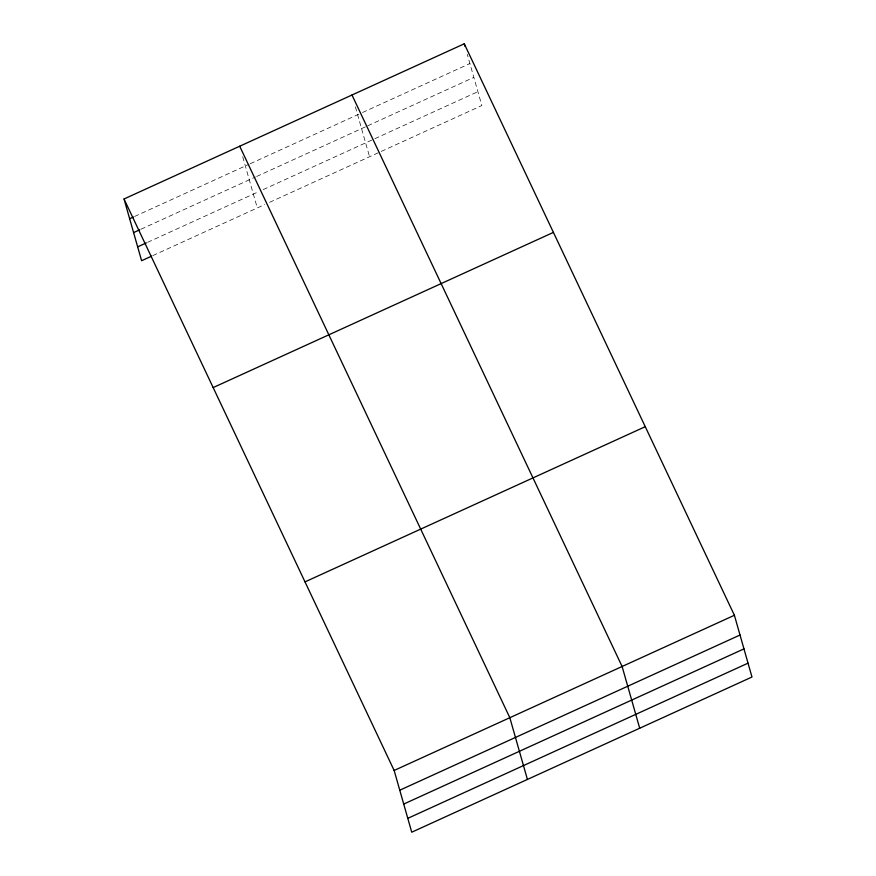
<?xml version="1.0" encoding="UTF-8"?>
<svg xmlns="http://www.w3.org/2000/svg" width="876" height="876" viewBox="0 0 876 876"><rect width="100%" height="100%" fill="white"/><g stroke="black" fill="none" stroke-linecap="round" stroke-linejoin="round"><path stroke-width="0.66" stroke-dasharray="4.38 3.29" d="M134.619 216.46L249.025 164.272M250.262 163.713L361.317 113.059M362.544 112.5L469.897 63.543M141.047 229.184L255.442 177.007M256.679 176.448L366.496 126.363M367.723 125.794L473.839 77.395M147.606 242.323L258.278 191.844M263.216 189.599L477.913 91.673M152.796 255.617L264.694 204.579M269.622 202.323L481.855 105.536L467.269 54.334M355.36 106.861L369.573 156.738M242.707 156.749L257.292 207.951"/><path stroke-width="1.31" d="M124.02 198.983L464.269 43.8L734.395 615.28L751.98 677.017L411.731 832.2L394.145 770.464L124.02 198.983L141.605 260.719L151.548 256.175M129.637 218.726L133.371 217.029M133.59 232.589L139.81 229.753M137.652 246.857L146.358 242.893M213.164 387.575L553.413 232.392M305.001 581.883L645.262 426.689M394.145 770.464L734.395 615.28M399.763 790.207L740.023 635.023M403.716 804.069L743.965 648.875M407.778 818.348L748.038 663.154M351.988 95.013L622.113 666.494L639.699 728.23M239.706 146.226L509.832 717.707L527.418 779.432M464.269 43.8L465.025 46.428"/></g></svg>
